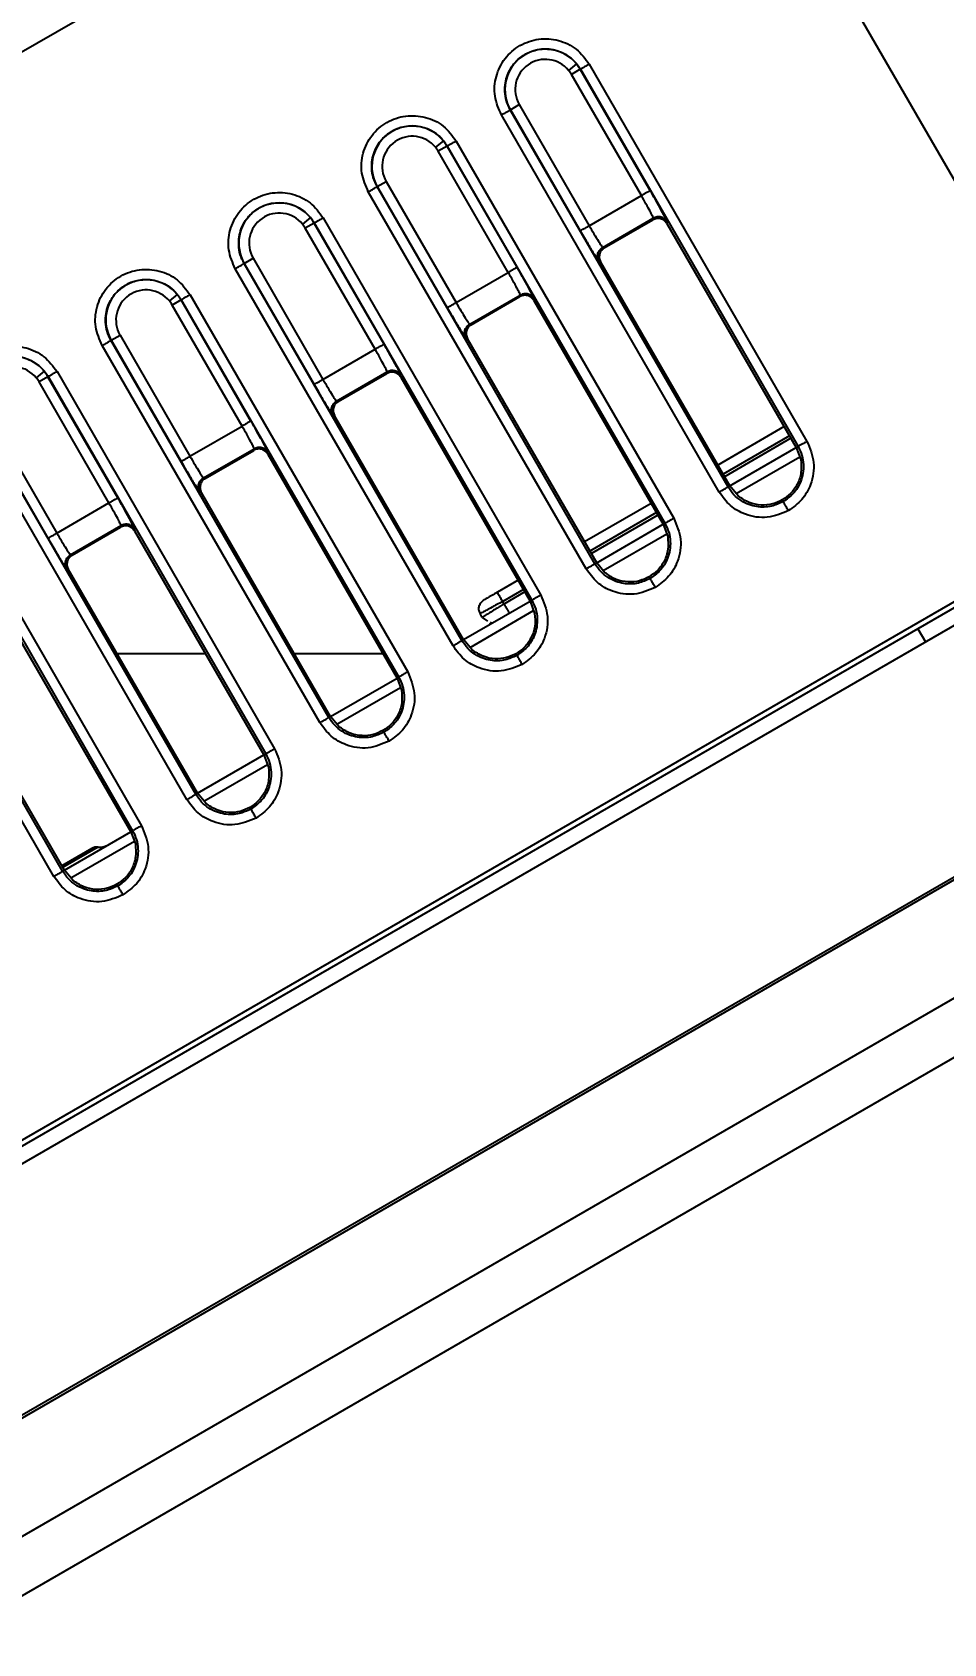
# Model space of a CAD drawing. Header units: millimetres. Extents: x 3916 to 10869, y 6515 to 11511.
# Drawn here: x 6998.34 to 7016.14, y 10226.47 to 10257.92 of the extents above; entities that cross this region are included whole.
import ezdxf

# ---------------------------------------------------------------- set-up
doc = ezdxf.new("R2010")
doc.units = ezdxf.units.MM
doc.header["$LTSCALE"] = 50
doc.header["$PDSIZE"] = -1
doc.linetypes.add('CENTERX2', pattern=[20.32, 12.7, -2.54, 2.54, -2.54])
doc.layers.add('CENTER_LINE', color=1, linetype='CENTERX2')
doc.layers.add('dim', color=4, linetype='Continuous', lineweight=18)
doc.styles.add('SLDTEXTSTYLE0', font='GULIM.TTC')
doc.dimstyles.new('ISO-25', dxfattribs={"dimtxt": 2.5, "dimasz": 2.5, "dimexe": 1.25, "dimexo": 0.625, "dimtad": 1, "dimtxsty": 'SLDTEXTSTYLE0', "dimcen": 2.5, "dimadec": 0, "dimazin": 0, "dimtfac": 1, "dimtmove": 0, "dimatfit": 3, "dimfxl": 0, "dimarcsym": 0})

# ---------------------------------------------------------------- blocks, each defined once
blk = doc.blocks.new('*D25')
at = {"layer": 'Defpoints', "color": 0}
for p in [(7076.309, 10374.327), (7037.279, 8872.803), (6982.133, 8777.288), (6894.787, 8441.677), (7076.309, 7240.741)]:
    blk.add_point(p, dxfattribs=at)
at = {"layer": 'dim', "color": 0, "lineweight": -2, "ltscale": 2}
blk.add_line((6975.883, 8766.463), (6798.441, 8459.124), dxfattribs=at)
blk.add_arc((7076.309, 8940.406), 530.736, 245.39976, 264.60024, dxfattribs=at)
at = {"layer": 'dim', "color": 0}
for points in [[(6859.194, 8465.247), (6851.55, 8450.437), (6810.941, 8480.775)], [(7025.972, 8403.701), (7026.757, 8420.349), (7076.309, 8409.669)]]:
    blk.add_solid(points, dxfattribs=at)
at = {"layer": 'dim', "color": 0, "insert": (6949.006, 8465.304), "char_height": 50, "attachment_point": 5, "rotation": 345, "style": 'SLDTEXTSTYLE0'}
blk.add_mtext('30%%d', dxfattribs=at)
blk = doc.blocks.new('*D36')
at = {"layer": 'Defpoints', "color": 0}
for p in [(6767.678, 10266.529), (7009.706, 10266.529), (7076.309, 9545.787)]:
    blk.add_point(p, dxfattribs=at)
at = {"layer": 'dim', "color": 0, "lineweight": -2, "ltscale": 2}
for p, q in [((6997.206, 10266.529), (6742.678, 10266.529)), ((6767.678, 9595.787), (6767.678, 10216.529)), ((7063.809, 9545.787), (6742.678, 9545.787))]:
    blk.add_line(p, q, dxfattribs=at)
at = {"layer": 'dim', "color": 0}
for points in [[(6776.012, 10216.529), (6759.345, 10216.529), (6767.678, 10266.529)], [(6759.345, 9595.787), (6776.012, 9595.787), (6767.678, 9545.787)]]:
    blk.add_solid(points, dxfattribs=at)
at = {"layer": 'dim', "color": 0, "insert": (6725.428, 9906.158), "char_height": 50, "attachment_point": 5, "rotation": 90, "style": 'SLDTEXTSTYLE0'}
blk.add_mtext('720,74', dxfattribs=at)
blk = doc.blocks.new('*D38')
at = {"layer": 'Defpoints', "color": 0}
for p in [(6978.468, 10706.054), (7076.309, 10374.327), (6982.133, 10314.286), (7037.279, 10218.771), (7076.309, 7240.741)]:
    blk.add_point(p, dxfattribs=at)
at = {"layer": 'dim', "color": 0, "lineweight": -2, "ltscale": 2}
for p, q in [((7076.309, 10386.827), (7076.309, 10739.614)), ((6975.883, 10325.111), (6782.087, 10660.777))]:
    blk.add_line(p, q, dxfattribs=at)
blk.add_arc((7076.309, 10151.168), 563.445, 95.08608, 114.91392, dxfattribs=at)
at = {"layer": 'dim', "color": 0}
for points in [[(7026.728, 10704.07), (7025.989, 10720.72), (7076.309, 10714.614)], [(6835.112, 10669.575), (6842.797, 10654.786), (6794.587, 10639.126)]]:
    blk.add_solid(points, dxfattribs=at)
at = {"layer": 'dim', "color": 0, "insert": (6920.417, 10732.965), "char_height": 50, "attachment_point": 5, "rotation": 15, "style": 'SLDTEXTSTYLE0'}
blk.add_mtext('30%%d', dxfattribs=at)
blk = doc.blocks.new('*D39')
at = {"layer": 'Defpoints', "color": 0}
for p in [(7142.913, 10504.327), (7142.913, 10266.529), (7076.309, 9817.851)]:
    blk.add_point(p, dxfattribs=at)
at = {"layer": 'dim', "color": 0, "lineweight": -2, "ltscale": 2}
for p, q in [((7076.309, 9830.351), (7076.309, 10529.327)), ((7142.913, 10279.029), (7142.913, 10529.327)), ((7026.309, 10504.327), (6976.309, 10504.327)), ((7076.309, 10504.327), (7142.913, 10504.327)), ((7192.913, 10504.327), (7399.013, 10504.327))]:
    blk.add_line(p, q, dxfattribs=at)
at = {"layer": 'dim', "color": 0}
for points in [[(7026.309, 10495.994), (7026.309, 10512.66), (7076.309, 10504.327)], [(7192.913, 10512.66), (7192.913, 10495.994), (7142.913, 10504.327)]]:
    blk.add_solid(points, dxfattribs=at)
at = {"layer": 'dim', "color": 0, "insert": (7320.963, 10546.577), "char_height": 50, "attachment_point": 5, "style": 'SLDTEXTSTYLE0'}
blk.add_mtext('66,6', dxfattribs=at)
blk = doc.blocks.new('*D40')
at = {"layer": 'Defpoints', "color": 0}
for p in [(7076.309, 10504.327), (7009.706, 10266.529), (7076.309, 9776.781)]:
    blk.add_point(p, dxfattribs=at)
at = {"layer": 'dim', "color": 0, "lineweight": -2, "ltscale": 2}
for p, q in [((7009.706, 10279.029), (7009.706, 10529.327)), ((7076.309, 9789.281), (7076.309, 10529.327)), ((7009.706, 10504.327), (6728.333, 10504.327)), ((6959.706, 10504.327), (6909.706, 10504.327)), ((7009.706, 10504.327), (7076.309, 10504.327)), ((7126.309, 10504.327), (7176.309, 10504.327))]:
    blk.add_line(p, q, dxfattribs=at)
at = {"layer": 'dim', "color": 0}
for points in [[(6959.706, 10495.994), (6959.706, 10512.66), (7009.706, 10504.327)], [(7126.309, 10512.66), (7126.309, 10495.994), (7076.309, 10504.327)]]:
    blk.add_solid(points, dxfattribs=at)
at = {"layer": 'dim', "color": 0, "insert": (6806.383, 10546.577), "char_height": 50, "attachment_point": 5, "style": 'SLDTEXTSTYLE0'}
blk.add_mtext('66,6', dxfattribs=at)

msp = doc.modelspace()

# ---------------------------------------------------------------- linework, layer by layer
at = {"color": 7, "linetype": 'Continuous', "lineweight": 25}
for p, q in [((6982.732, 10248.645), (7038.785, 10281.008)), ((7048.185, 10264.727), (6992.132, 10232.364)), ((7054.461, 10263.385), (6989.657, 10225.97)), ((7058.559, 10262.287), (6988.559, 10221.872)), ((7055.461, 10261.653), (6990.657, 10224.238)), ((7050.31, 10261.046), (6994.257, 10228.683)), ((7008.97, 10257.304), (7008.816, 10257.177)), ((7009.044, 10257.197), (7008.871, 10257.097)), ((7010.236, 10254.733), (7008.871, 10257.097)), ((7009.044, 10257.197), (7009.046, 10257.199)), ((7010.409, 10254.833), (7009.044, 10257.197)), ((7009.046, 10257.199), (7013.295, 10249.836)), ((7009.22, 10257.297), (7013.469, 10249.935)), ((7007.679, 10256.409), (7007.677, 10256.408)), ((7011.928, 10249.048), (7007.677, 10256.408)), ((7007.679, 10256.409), (7007.852, 10256.509)), ((7007.679, 10256.409), (7009.044, 10254.045)), ((7007.852, 10256.509), (7009.217, 10254.145)), ((7011.756, 10248.946), (7007.504, 10256.306)), ((7006.372, 10255.804), (7006.217, 10255.677)), ((7006.622, 10255.797), (7010.87, 10248.435)), ((7006.446, 10255.697), (7006.272, 10255.597)), ((7007.638, 10253.233), (7006.272, 10255.597)), ((7006.446, 10255.697), (7006.448, 10255.699)), ((7007.811, 10253.333), (7006.446, 10255.697)), ((7006.448, 10255.699), (7010.696, 10248.336)), ((7009.158, 10247.446), (7004.906, 10254.806)), ((7005.081, 10254.909), (7005.079, 10254.908)), ((7009.33, 10247.548), (7005.079, 10254.908)), ((7005.081, 10254.909), (7005.254, 10255.009)), ((7005.081, 10254.909), (7006.446, 10252.545)), ((7005.254, 10255.009), (7006.619, 10252.645)), ((7009.217, 10254.145), (7010.236, 10254.733)), ((7003.774, 10254.304), (7003.619, 10254.177)), ((7003.848, 10254.197), (7003.674, 10254.097)), ((7003.848, 10254.197), (7003.85, 10254.199)), ((7005.213, 10251.833), (7003.848, 10254.197)), ((7003.85, 10254.199), (7008.098, 10246.836)), ((7004.024, 10254.297), (7008.272, 10246.935)), ((7009.483, 10253.721), (7010.47, 10254.291)), ((7009.513, 10253.713), (7010.462, 10254.26)), ((7010.462, 10254.26), (7010.47, 10254.291)), ((7010.735, 10254.187), (7010.743, 10254.218)), ((7010.735, 10254.187), (7013.261, 10249.817)), ((7005.039, 10251.733), (7003.674, 10254.097)), ((7009.483, 10253.721), (7009.513, 10253.713)), ((7006.56, 10245.946), (7002.308, 10253.306)), ((7002.483, 10253.409), (7002.48, 10253.408)), ((7006.732, 10246.048), (7002.48, 10253.408)), ((7002.483, 10253.409), (7002.656, 10253.509)), ((7002.483, 10253.409), (7003.848, 10251.045)), ((7002.656, 10253.509), (7004.021, 10251.145)), ((7006.619, 10252.645), (7007.638, 10253.233)), ((7009.41, 10253.448), (7009.44, 10253.44)), ((7011.962, 10249.067), (7009.44, 10253.44)), ((7001.176, 10252.804), (7001.021, 10252.677)), ((7001.249, 10252.697), (7001.076, 10252.597)), ((7002.441, 10250.233), (7001.076, 10252.597)), ((7001.249, 10252.697), (7001.252, 10252.699)), ((7002.615, 10250.333), (7001.249, 10252.697)), ((7001.252, 10252.699), (7005.5, 10245.336)), ((7001.426, 10252.797), (7005.674, 10245.435)), ((7006.885, 10252.221), (7007.872, 10252.791)), ((7006.915, 10252.213), (7007.864, 10252.76)), ((7007.864, 10252.76), (7007.872, 10252.791)), ((7008.137, 10252.687), (7008.145, 10252.718)), ((7008.137, 10252.687), (7010.663, 10248.317)), ((6999.885, 10251.909), (7000.058, 10252.009)), ((7000.058, 10252.009), (7001.423, 10249.645)), ((7006.885, 10252.221), (7006.915, 10252.213)), ((7003.962, 10244.446), (6999.71, 10251.806)), ((6999.885, 10251.909), (6999.882, 10251.908)), ((7004.134, 10244.548), (6999.882, 10251.908)), ((6999.885, 10251.909), (7001.25, 10249.545)), ((7004.021, 10251.145), (7005.039, 10251.733)), ((7006.811, 10251.948), (7006.842, 10251.94)), ((7009.364, 10247.567), (7006.842, 10251.94)), ((6998.578, 10251.304), (6998.423, 10251.177)), ((6998.651, 10251.197), (6998.478, 10251.097)), ((6999.843, 10248.733), (6998.478, 10251.097)), ((6998.651, 10251.197), (6998.654, 10251.199)), ((7000.016, 10248.833), (6998.651, 10251.197)), ((6998.654, 10251.199), (7002.902, 10243.836)), ((6998.828, 10251.297), (7003.076, 10243.935)), ((7004.287, 10250.721), (7005.274, 10251.291)), ((7004.317, 10250.713), (7005.266, 10251.26)), ((7005.266, 10251.26), (7005.274, 10251.291)), ((7005.539, 10251.187), (7005.547, 10251.218)), ((7005.539, 10251.187), (7008.065, 10246.817)), ((7004.287, 10250.721), (7004.317, 10250.713)), ((7001.536, 10243.048), (6997.284, 10250.408)), ((6997.287, 10250.409), (6998.652, 10248.045)), ((6997.46, 10250.509), (6998.825, 10248.145)), ((7004.213, 10250.448), (7004.244, 10250.44)), ((7006.766, 10246.067), (7004.244, 10250.44)), ((7001.364, 10242.946), (6997.112, 10250.306)), ((7001.423, 10249.645), (7002.441, 10250.233)), ((7013.026, 10250.224), (7011.727, 10249.474)), ((6996.23, 10249.797), (7000.478, 10242.435)), ((7001.689, 10249.221), (7002.676, 10249.791)), ((7001.719, 10249.213), (7002.668, 10249.76)), ((7002.668, 10249.76), (7002.676, 10249.791)), ((7013.129, 10250.045), (7011.831, 10249.295)), ((7013.157, 10249.996), (7011.859, 10249.246)), ((7011.962, 10249.067), (7013.261, 10249.817)), ((7013.261, 10249.817), (7013.295, 10249.836)), ((7013.261, 10249.817), (7013.349, 10249.579)), ((6996.056, 10249.699), (7000.304, 10242.336)), ((7002.941, 10249.687), (7002.949, 10249.718)), ((7002.941, 10249.687), (7005.467, 10245.317)), ((7012.088, 10248.915), (7013.329, 10249.632)), ((7001.689, 10249.221), (7001.719, 10249.213)), ((6998.938, 10241.548), (6994.686, 10248.908)), ((7001.615, 10248.948), (7001.646, 10248.94)), ((7004.168, 10244.567), (7001.646, 10248.94)), ((7011.928, 10249.048), (7011.962, 10249.067)), ((7012.124, 10248.872), (7011.962, 10249.067)), ((6998.766, 10241.446), (6994.514, 10248.806)), ((6998.825, 10248.145), (6999.843, 10248.733)), ((7010.428, 10248.724), (7009.129, 10247.974)), ((7010.531, 10248.545), (7009.232, 10247.795)), ((7012.987, 10248.792), (7013.006, 10248.759)), ((6999.09, 10247.721), (7000.078, 10248.291)), ((6999.121, 10247.713), (7000.07, 10248.26)), ((7000.07, 10248.26), (7000.078, 10248.291)), ((7000.343, 10248.187), (7000.351, 10248.218)), ((7000.343, 10248.187), (7002.869, 10243.817)), ((7010.559, 10248.496), (7009.26, 10247.746)), ((7009.364, 10247.567), (7010.663, 10248.317)), ((7010.663, 10248.317), (7010.696, 10248.336)), ((7010.663, 10248.317), (7010.751, 10248.079)), ((7009.49, 10247.415), (7010.731, 10248.132)), ((7017.764, 10247.624), (6991.932, 10232.71)), ((6999.09, 10247.721), (6999.121, 10247.713)), ((7009.33, 10247.548), (7009.364, 10247.567)), ((7009.526, 10247.372), (7009.364, 10247.567)), ((7017.811, 10247.536), (6991.982, 10232.624)), ((6999.017, 10247.448), (6999.048, 10247.44)), ((7001.57, 10243.067), (6999.048, 10247.44)), ((7010.388, 10247.292), (7010.408, 10247.259)), ((7007.829, 10247.224), (7007.425, 10246.991)), ((7007.933, 10247.045), (7007.529, 10246.811)), ((7007.961, 10246.996), (7007.554, 10246.761)), ((6997.745, 10246.687), (7000.27, 10242.317)), ((7006.766, 10246.067), (7008.065, 10246.817)), ((7006.892, 10245.915), (7008.133, 10246.632)), ((7007.072, 10246.614), (7007.096, 10246.58)), ((7007.554, 10246.761), (7007.529, 10246.811)), ((7008.065, 10246.817), (7008.098, 10246.836)), ((7008.065, 10246.817), (7008.153, 10246.579)), ((7007.101, 10246.583), (7007.087, 10246.576)), ((7007.128, 10246.495), (7007.087, 10246.576)), ((7007.128, 10246.495), (7007.234, 10246.428)), ((7006.732, 10246.048), (7006.766, 10246.067)), ((7006.928, 10245.872), (7006.766, 10246.067)), ((7015.635, 10246.28), (7015.785, 10246.02)), ((6998.972, 10241.567), (6996.45, 10245.94)), ((7001.73, 10245.787), (7000.001, 10245.787)), ((7005.195, 10245.787), (7003.464, 10245.787)), ((7007.79, 10245.792), (7007.81, 10245.759)), ((7004.168, 10244.567), (7005.467, 10245.317)), ((7004.294, 10244.415), (7005.535, 10245.132)), ((7005.467, 10245.317), (7005.5, 10245.336)), ((7005.467, 10245.317), (7005.555, 10245.079)), ((7004.134, 10244.548), (7004.168, 10244.567)), ((7004.33, 10244.372), (7004.168, 10244.567)), ((7005.192, 10244.292), (7005.211, 10244.259)), ((7001.57, 10243.067), (7002.869, 10243.817)), ((7002.869, 10243.817), (7002.902, 10243.836)), ((7002.869, 10243.817), (7002.956, 10243.579)), ((7001.696, 10242.915), (7002.937, 10243.632)), ((7001.536, 10243.048), (7001.57, 10243.067)), ((7001.732, 10242.872), (7001.57, 10243.067)), ((7002.594, 10242.792), (7002.613, 10242.759)), ((6998.972, 10241.567), (7000.27, 10242.317)), ((7000.27, 10242.317), (7000.304, 10242.336)), ((7000.27, 10242.317), (7000.358, 10242.079)), ((6999.505, 10241.99), (6998.922, 10241.654)), ((6999.629, 10242.016), (6998.942, 10241.619)), ((6999.098, 10241.415), (7000.339, 10242.132)), ((6998.938, 10241.548), (6998.972, 10241.567)), ((6999.134, 10241.372), (6998.972, 10241.567)), ((6999.996, 10241.292), (7000.015, 10241.259))]:
    msp.add_line(p, q, dxfattribs=at)
for centre, radius, start, end in [((7008.361, 10256.803), 0.788, 129.3434, 210), ((7008.361, 10256.803), 0.588, 39.4177, 210), ((7008.361, 10256.803), 0.788, 39.4177, 129.3434), ((7008.361, 10256.803), 0.588, 30, 39.4177), ((7008.361, 10256.803), 0.788, 30, 39.4177), ((7005.763, 10255.303), 0.788, 39.4177, 129.3434), ((7005.763, 10255.303), 0.788, 129.3434, 210), ((7005.763, 10255.303), 0.588, 39.4177, 210), ((7005.763, 10255.303), 0.788, 30, 39.4177), ((7005.763, 10255.303), 0.588, 30, 39.4177), ((7003.165, 10253.803), 0.788, 39.4177, 129.3434), ((7003.165, 10253.803), 0.788, 129.3434, 210), ((7003.165, 10253.803), 0.588, 39.4177, 210), ((7003.165, 10253.803), 0.588, 30, 39.4177), ((7003.165, 10253.803), 0.788, 30, 39.4177), ((7000.567, 10252.303), 0.788, 129.3434, 210), ((7000.567, 10252.303), 0.788, 39.4177, 129.3434), ((7000.567, 10252.303), 0.588, 39.4177, 210), ((7000.567, 10252.303), 0.588, 30, 39.4177), ((7000.567, 10252.303), 0.788, 30, 39.4177), ((6997.969, 10250.803), 0.588, 39.4177, 210), ((6997.969, 10250.803), 0.788, 39.4177, 129.3434), ((6997.969, 10250.803), 0.588, 30, 39.4177), ((6997.969, 10250.803), 0.788, 30, 39.4177), ((6999.605, 10241.817), 0.2, 83.1301, 120), ((6999.665, 10242.314), 0.3, 263.1301, 300)]:
    msp.add_arc(centre, radius, start, end, dxfattribs=at)
for points, knots in [([(7007.504, 10256.306), (7007.452, 10256.426), (7007.348, 10256.666), (7007.382, 10257.066), (7007.555, 10257.421), (7007.854, 10257.682), (7008.23, 10257.81), (7008.624, 10257.783), (7008.987, 10257.612), (7009.142, 10257.402), (7009.22, 10257.297)], [0, 0, 0, 0, 0.125054, 0.250045, 0.375039, 0.500033, 0.625026, 0.750018, 0.875009, 1, 1, 1, 1]), ([(7007.677, 10256.408), (7007.649, 10256.465), (7007.594, 10256.577), (7007.566, 10256.758), (7007.575, 10256.928), (7007.628, 10257.127), (7007.749, 10257.328), (7007.952, 10257.495), (7008.198, 10257.593), (7008.438, 10257.602), (7008.641, 10257.55), (7008.795, 10257.472), (7008.94, 10257.356), (7009.01, 10257.252), (7009.046, 10257.199)], [0, 0, 0, 0, 0.077175, 0.150034, 0.218572, 0.282785, 0.397749, 0.495555, 0.596373, 0.71381, 0.779074, 0.84853, 0.922174, 1, 1, 1, 1]), ([(7004.906, 10254.806), (7004.854, 10254.926), (7004.75, 10255.166), (7004.784, 10255.566), (7004.957, 10255.921), (7005.256, 10256.182), (7005.632, 10256.31), (7006.026, 10256.283), (7006.389, 10256.112), (7006.544, 10255.902), (7006.622, 10255.797)], [0, 0, 0, 0, 0.125054, 0.250045, 0.375039, 0.500033, 0.625026, 0.750018, 0.875009, 1, 1, 1, 1]), ([(7005.079, 10254.908), (7005.05, 10254.965), (7004.996, 10255.077), (7004.968, 10255.258), (7004.977, 10255.428), (7005.03, 10255.627), (7005.151, 10255.828), (7005.354, 10255.995), (7005.6, 10256.093), (7005.84, 10256.102), (7006.043, 10256.05), (7006.197, 10255.972), (7006.342, 10255.856), (7006.412, 10255.752), (7006.448, 10255.699)], [0, 0, 0, 0, 0.077175, 0.150034, 0.218572, 0.282785, 0.397749, 0.495555, 0.596373, 0.71381, 0.779074, 0.84853, 0.922174, 1, 1, 1, 1]), ([(7002.308, 10253.306), (7002.256, 10253.426), (7002.152, 10253.666), (7002.186, 10254.066), (7002.359, 10254.421), (7002.658, 10254.682), (7003.034, 10254.81), (7003.428, 10254.783), (7003.791, 10254.612), (7003.946, 10254.402), (7004.024, 10254.297)], [0, 0, 0, 0, 0.125054, 0.250045, 0.375039, 0.500033, 0.625026, 0.750018, 0.875009, 1, 1, 1, 1]), ([(7010.743, 10254.218), (7010.738, 10254.233), (7010.727, 10254.262), (7010.638, 10254.427), (7010.527, 10254.626), (7010.448, 10254.764), (7010.409, 10254.833)], [0, 0, 0, 0, 0.280479, 0.559642, 0.779739, 1, 1, 1, 1]), ([(7002.48, 10253.408), (7002.452, 10253.465), (7002.398, 10253.577), (7002.37, 10253.758), (7002.378, 10253.928), (7002.432, 10254.127), (7002.553, 10254.328), (7002.756, 10254.495), (7003.002, 10254.593), (7003.242, 10254.602), (7003.445, 10254.55), (7003.599, 10254.472), (7003.744, 10254.356), (7003.814, 10254.252), (7003.85, 10254.199)], [0, 0, 0, 0, 0.077175, 0.150034, 0.218572, 0.282785, 0.397749, 0.495555, 0.596373, 0.71381, 0.779074, 0.84853, 0.922174, 1, 1, 1, 1]), ([(7010.47, 10254.291), (7010.469, 10254.295), (7010.468, 10254.302), (7010.448, 10254.346), (7010.406, 10254.428), (7010.331, 10254.567), (7010.267, 10254.679), (7010.236, 10254.733)], [0, 0, 0, 0, 0.152536, 0.286985, 0.500797, 0.757323, 1, 1, 1, 1]), ([(7010.735, 10254.187), (7010.719, 10254.208), (7010.688, 10254.251), (7010.614, 10254.285), (7010.534, 10254.292), (7010.486, 10254.271), (7010.462, 10254.26)], [0, 0, 0, 0, 0.2509953, 0.500158, 0.7517438, 1, 1, 1, 1]), ([(7009.044, 10254.045), (7009.095, 10253.957), (7009.197, 10253.783), (7009.315, 10253.588), (7009.389, 10253.471), (7009.403, 10253.455), (7009.41, 10253.448)], [0, 0, 0, 0, 0.280483, 0.559648, 0.779743, 1, 1, 1, 1]), ([(7009.217, 10254.145), (7009.249, 10254.091), (7009.314, 10253.98), (7009.396, 10253.845), (7009.446, 10253.767), (7009.474, 10253.728), (7009.48, 10253.723), (7009.483, 10253.721)], [0, 0, 0, 0, 0.242656, 0.499203, 0.712981, 0.847438, 1, 1, 1, 1]), ([(7009.513, 10253.713), (7009.492, 10253.697), (7009.45, 10253.666), (7009.416, 10253.593), (7009.409, 10253.512), (7009.43, 10253.464), (7009.44, 10253.44)], [0, 0, 0, 0, 0.248257, 0.499844, 0.749006, 1, 1, 1, 1]), ([(6999.71, 10251.806), (6999.658, 10251.926), (6999.554, 10252.166), (6999.588, 10252.566), (6999.761, 10252.921), (7000.06, 10253.182), (7000.436, 10253.31), (7000.83, 10253.283), (7001.193, 10253.112), (7001.348, 10252.902), (7001.426, 10252.797)], [0, 0, 0, 0, 0.125054, 0.250045, 0.375039, 0.500033, 0.625026, 0.750018, 0.875009, 1, 1, 1, 1]), ([(7007.872, 10252.791), (7007.871, 10252.795), (7007.87, 10252.802), (7007.85, 10252.846), (7007.808, 10252.928), (7007.732, 10253.067), (7007.669, 10253.179), (7007.638, 10253.233)], [0, 0, 0, 0, 0.152536, 0.286985, 0.500797, 0.757323, 1, 1, 1, 1]), ([(7008.145, 10252.718), (7008.14, 10252.733), (7008.129, 10252.762), (7008.04, 10252.927), (7007.929, 10253.126), (7007.85, 10253.264), (7007.811, 10253.333)], [0, 0, 0, 0, 0.280479, 0.559642, 0.779739, 1, 1, 1, 1]), ([(6999.882, 10251.908), (6999.854, 10251.965), (6999.8, 10252.077), (6999.772, 10252.258), (6999.78, 10252.428), (6999.834, 10252.627), (6999.955, 10252.828), (7000.158, 10252.995), (7000.404, 10253.093), (7000.644, 10253.102), (7000.847, 10253.05), (7001.001, 10252.972), (7001.146, 10252.856), (7001.216, 10252.752), (7001.252, 10252.699)], [0, 0, 0, 0, 0.077175, 0.150034, 0.218572, 0.282785, 0.397749, 0.495555, 0.596373, 0.71381, 0.779074, 0.84853, 0.922174, 1, 1, 1, 1]), ([(7006.619, 10252.645), (7006.651, 10252.591), (7006.716, 10252.48), (7006.798, 10252.345), (7006.848, 10252.267), (7006.876, 10252.228), (7006.882, 10252.223), (7006.885, 10252.221)], [0, 0, 0, 0, 0.242656, 0.499203, 0.712981, 0.847438, 1, 1, 1, 1]), ([(7008.137, 10252.687), (7008.121, 10252.708), (7008.09, 10252.751), (7008.016, 10252.785), (7007.936, 10252.792), (7007.888, 10252.771), (7007.864, 10252.76)], [0, 0, 0, 0, 0.250995, 0.500158, 0.751744, 1, 1, 1, 1]), ([(7006.446, 10252.545), (7006.497, 10252.457), (7006.599, 10252.283), (7006.717, 10252.088), (7006.791, 10251.971), (7006.805, 10251.955), (7006.811, 10251.948)], [0, 0, 0, 0, 0.280483, 0.559648, 0.779743, 1, 1, 1, 1]), ([(7006.915, 10252.213), (7006.894, 10252.197), (7006.852, 10252.166), (7006.818, 10252.093), (7006.811, 10252.012), (7006.832, 10251.964), (7006.842, 10251.94)], [0, 0, 0, 0, 0.2482573, 0.4998444, 0.749006, 1, 1, 1, 1]), ([(6997.112, 10250.306), (6997.06, 10250.426), (6996.956, 10250.666), (6996.99, 10251.066), (6997.163, 10251.421), (6997.462, 10251.682), (6997.838, 10251.81), (6998.232, 10251.783), (6998.595, 10251.612), (6998.75, 10251.402), (6998.828, 10251.297)], [0, 0, 0, 0, 0.125054, 0.250045, 0.375039, 0.500033, 0.625026, 0.750018, 0.875009, 1, 1, 1, 1]), ([(7005.274, 10251.291), (7005.273, 10251.295), (7005.272, 10251.302), (7005.252, 10251.346), (7005.21, 10251.428), (7005.134, 10251.567), (7005.071, 10251.678), (7005.039, 10251.733)], [0, 0, 0, 0, 0.153117, 0.287763, 0.500818, 0.757068, 1, 1, 1, 1]), ([(7005.547, 10251.218), (7005.542, 10251.233), (7005.531, 10251.262), (7005.442, 10251.427), (7005.331, 10251.626), (7005.252, 10251.764), (7005.213, 10251.833)], [0, 0, 0, 0, 0.280479, 0.559642, 0.779739, 1, 1, 1, 1]), ([(6997.284, 10250.408), (6997.256, 10250.465), (6997.202, 10250.577), (6997.173, 10250.758), (6997.182, 10250.928), (6997.236, 10251.127), (6997.357, 10251.328), (6997.56, 10251.495), (6997.806, 10251.593), (6998.046, 10251.602), (6998.248, 10251.55), (6998.403, 10251.472), (6998.547, 10251.356), (6998.618, 10251.252), (6998.654, 10251.199)], [0, 0, 0, 0, 0.0771751, 0.1500339, 0.2185718, 0.2827847, 0.397749, 0.4955545, 0.5963726, 0.7138099, 0.7790744, 0.8485303, 0.9221736, 1, 1, 1, 1]), ([(7003.848, 10251.045), (7003.899, 10250.957), (7004.001, 10250.783), (7004.119, 10250.588), (7004.193, 10250.471), (7004.207, 10250.455), (7004.213, 10250.448)], [0, 0, 0, 0, 0.280483, 0.559648, 0.779743, 1, 1, 1, 1]), ([(7004.021, 10251.145), (7004.053, 10251.091), (7004.118, 10250.98), (7004.2, 10250.845), (7004.25, 10250.767), (7004.278, 10250.728), (7004.283, 10250.723), (7004.287, 10250.721)], [0, 0, 0, 0, 0.242913, 0.499187, 0.712206, 0.846859, 1, 1, 1, 1]), ([(7005.539, 10251.187), (7005.523, 10251.208), (7005.491, 10251.251), (7005.418, 10251.285), (7005.338, 10251.292), (7005.29, 10251.271), (7005.266, 10251.26)], [0, 0, 0, 0, 0.250995, 0.500158, 0.751744, 1, 1, 1, 1]), ([(7004.317, 10250.713), (7004.296, 10250.697), (7004.254, 10250.666), (7004.22, 10250.593), (7004.213, 10250.512), (7004.234, 10250.464), (7004.244, 10250.44)], [0, 0, 0, 0, 0.248257, 0.499844, 0.749006, 1, 1, 1, 1]), ([(7002.676, 10249.791), (7002.675, 10249.795), (7002.674, 10249.802), (7002.654, 10249.846), (7002.612, 10249.928), (7002.536, 10250.067), (7002.472, 10250.179), (7002.441, 10250.233)], [0, 0, 0, 0, 0.152536, 0.286985, 0.500797, 0.757323, 1, 1, 1, 1]), ([(7002.949, 10249.718), (7002.943, 10249.733), (7002.933, 10249.762), (7002.844, 10249.927), (7002.733, 10250.126), (7002.654, 10250.264), (7002.615, 10250.333)], [0, 0, 0, 0, 0.280479, 0.559642, 0.779739, 1, 1, 1, 1]), ([(7002.941, 10249.687), (7002.925, 10249.708), (7002.893, 10249.751), (7002.82, 10249.785), (7002.74, 10249.792), (7002.692, 10249.771), (7002.668, 10249.76)], [0, 0, 0, 0, 0.250995, 0.500158, 0.751744, 1, 1, 1, 1]), ([(7013.295, 10249.836), (7013.323, 10249.779), (7013.377, 10249.667), (7013.405, 10249.486), (7013.396, 10249.314), (7013.341, 10249.115), (7013.219, 10248.91), (7013.073, 10248.807), (7013.006, 10248.759)], [0, 0, 0, 0, 0.15501, 0.30151, 0.439495, 0.568963, 0.801355, 1, 1, 1, 1]), ([(7013.469, 10249.935), (7013.525, 10249.8), (7013.638, 10249.53), (7013.571, 10249.116), (7013.385, 10248.785), (7013.199, 10248.651), (7013.107, 10248.584)], [0, 0, 0, 0, 0.279632, 0.559248, 0.779623, 1, 1, 1, 1]), ([(7001.25, 10249.545), (7001.301, 10249.457), (7001.403, 10249.283), (7001.521, 10249.088), (7001.595, 10248.971), (7001.609, 10248.955), (7001.615, 10248.948)], [0, 0, 0, 0, 0.280483, 0.559648, 0.779743, 1, 1, 1, 1]), ([(7001.423, 10249.645), (7001.455, 10249.591), (7001.519, 10249.48), (7001.602, 10249.345), (7001.652, 10249.267), (7001.68, 10249.228), (7001.685, 10249.223), (7001.689, 10249.221)], [0, 0, 0, 0, 0.242656, 0.499203, 0.712981, 0.847438, 1, 1, 1, 1]), ([(7013.349, 10249.579), (7013.356, 10249.493), (7013.37, 10249.328), (7013.29, 10249.097), (7013.161, 10248.912), (7013.043, 10248.831), (7012.987, 10248.792)], [0, 0, 0, 0, 0.277723, 0.536992, 0.777764, 1, 1, 1, 1]), ([(7001.719, 10249.213), (7001.698, 10249.197), (7001.656, 10249.166), (7001.622, 10249.093), (7001.615, 10249.012), (7001.635, 10248.964), (7001.646, 10248.94)], [0, 0, 0, 0, 0.248257, 0.499844, 0.749006, 1, 1, 1, 1]), ([(7000.351, 10248.218), (7000.345, 10248.233), (7000.334, 10248.262), (7000.246, 10248.427), (7000.135, 10248.626), (7000.056, 10248.764), (7000.016, 10248.833)], [0, 0, 0, 0, 0.280479, 0.559642, 0.779739, 1, 1, 1, 1]), ([(7013.107, 10248.584), (7012.972, 10248.528), (7012.702, 10248.415), (7012.288, 10248.482), (7011.957, 10248.667), (7011.823, 10248.853), (7011.756, 10248.946)], [0, 0, 0, 0, 0.279628, 0.559243, 0.779619, 1, 1, 1, 1]), ([(7013.006, 10248.759), (7012.931, 10248.725), (7012.769, 10248.65), (7012.53, 10248.647), (7012.33, 10248.699), (7012.177, 10248.776), (7012.034, 10248.891), (7011.964, 10248.995), (7011.928, 10249.048)], [0, 0, 0, 0, 0.198645, 0.431036, 0.560504, 0.69849, 0.84499, 1, 1, 1, 1]), ([(7012.987, 10248.792), (7012.925, 10248.763), (7012.795, 10248.701), (7012.571, 10248.682), (7012.331, 10248.728), (7012.195, 10248.823), (7012.124, 10248.872)], [0, 0, 0, 0, 0.222236, 0.463008, 0.722277, 1, 1, 1, 1]), ([(7000.078, 10248.291), (7000.077, 10248.295), (7000.076, 10248.302), (7000.056, 10248.346), (7000.014, 10248.428), (6999.938, 10248.567), (6999.874, 10248.679), (6999.843, 10248.733)], [0, 0, 0, 0, 0.152536, 0.286985, 0.500797, 0.757323, 1, 1, 1, 1]), ([(7013.107, 10248.584), (7013.092, 10248.61), (7013.063, 10248.66), (7013.03, 10248.717), (7013.01, 10248.752), (7013.007, 10248.757), (7013.006, 10248.759)], [0, 0, 0, 0, 0.279615, 0.559262, 0.77963, 1, 1, 1, 1]), ([(7000.343, 10248.187), (7000.327, 10248.208), (7000.295, 10248.251), (7000.222, 10248.285), (7000.142, 10248.292), (7000.094, 10248.271), (7000.07, 10248.26)], [0, 0, 0, 0, 0.250995, 0.500158, 0.751744, 1, 1, 1, 1]), ([(7010.696, 10248.336), (7010.724, 10248.279), (7010.779, 10248.167), (7010.807, 10247.986), (7010.798, 10247.814), (7010.742, 10247.615), (7010.621, 10247.41), (7010.475, 10247.307), (7010.408, 10247.259)], [0, 0, 0, 0, 0.15501, 0.30151, 0.439495, 0.568963, 0.801355, 1, 1, 1, 1]), ([(7010.87, 10248.435), (7010.927, 10248.3), (7011.04, 10248.03), (7010.973, 10247.616), (7010.787, 10247.285), (7010.601, 10247.151), (7010.508, 10247.084)], [0, 0, 0, 0, 0.279632, 0.559248, 0.779623, 1, 1, 1, 1]), ([(6998.652, 10248.045), (6998.703, 10247.957), (6998.804, 10247.783), (6998.923, 10247.588), (6998.997, 10247.471), (6999.01, 10247.455), (6999.017, 10247.448)], [0, 0, 0, 0, 0.280483, 0.559648, 0.779743, 1, 1, 1, 1]), ([(6998.825, 10248.145), (6998.857, 10248.091), (6998.921, 10247.98), (6999.004, 10247.845), (6999.054, 10247.767), (6999.082, 10247.728), (6999.087, 10247.723), (6999.09, 10247.721)], [0, 0, 0, 0, 0.242656, 0.499203, 0.712981, 0.847438, 1, 1, 1, 1]), ([(7010.751, 10248.079), (7010.758, 10247.993), (7010.772, 10247.828), (7010.691, 10247.597), (7010.563, 10247.412), (7010.445, 10247.331), (7010.388, 10247.292)], [0, 0, 0, 0, 0.2777229, 0.5369922, 0.777764, 1, 1, 1, 1]), ([(6999.121, 10247.713), (6999.1, 10247.697), (6999.058, 10247.666), (6999.023, 10247.593), (6999.017, 10247.512), (6999.037, 10247.464), (6999.048, 10247.44)], [0, 0, 0, 0, 0.248257, 0.499844, 0.749006, 1, 1, 1, 1]), ([(7010.508, 10247.084), (7010.373, 10247.028), (7010.104, 10246.915), (7009.69, 10246.982), (7009.359, 10247.167), (7009.225, 10247.353), (7009.158, 10247.446)], [0, 0, 0, 0, 0.279628, 0.559243, 0.779619, 1, 1, 1, 1]), ([(7010.408, 10247.259), (7010.333, 10247.225), (7010.171, 10247.15), (7009.932, 10247.147), (7009.732, 10247.199), (7009.579, 10247.276), (7009.436, 10247.391), (7009.366, 10247.495), (7009.33, 10247.548)], [0, 0, 0, 0, 0.198645, 0.431036, 0.560504, 0.69849, 0.84499, 1, 1, 1, 1]), ([(7010.388, 10247.292), (7010.326, 10247.263), (7010.197, 10247.201), (7009.973, 10247.182), (7009.733, 10247.228), (7009.597, 10247.323), (7009.526, 10247.372)], [0, 0, 0, 0, 0.222236, 0.463008, 0.722277, 1, 1, 1, 1]), ([(7010.508, 10247.084), (7010.494, 10247.11), (7010.465, 10247.16), (7010.432, 10247.217), (7010.412, 10247.252), (7010.409, 10247.257), (7010.408, 10247.259)], [0, 0, 0, 0, 0.279615, 0.559262, 0.77963, 1, 1, 1, 1]), ([(7007.425, 10246.991), (7007.387, 10246.969), (7007.311, 10246.924), (7007.225, 10246.875), (7007.174, 10246.845), (7007.168, 10246.842), (7007.165, 10246.84)], [0, 0, 0, 0, 0.279647, 0.559346, 0.779711, 1, 1, 1, 1]), ([(7008.272, 10246.935), (7008.329, 10246.8), (7008.441, 10246.53), (7008.375, 10246.116), (7008.189, 10245.785), (7008.003, 10245.651), (7007.91, 10245.584)], [0, 0, 0, 0, 0.279633, 0.559248, 0.779623, 1, 1, 1, 1]), ([(7007.075, 10246.615), (7007.071, 10246.626), (7007.059, 10246.661), (7007.069, 10246.725), (7007.103, 10246.795), (7007.144, 10246.825), (7007.165, 10246.84)], [0, 0, 0, 0, 0.1334547, 0.4223031, 0.7111516, 1, 1, 1, 1]), ([(7007.529, 10246.811), (7007.49, 10246.79), (7007.419, 10246.751), (7007.311, 10246.692), (7007.221, 10246.644), (7007.155, 10246.609), (7007.112, 10246.587), (7007.105, 10246.584), (7007.101, 10246.583)], [0, 0, 0, 0, 0.18947, 0.354818, 0.566897, 0.729926, 0.87888, 1, 1, 1, 1]), ([(7007.554, 10246.761), (7007.54, 10246.753), (7007.503, 10246.73), (7007.434, 10246.688), (7007.342, 10246.632), (7007.255, 10246.578), (7007.191, 10246.538), (7007.14, 10246.505), (7007.133, 10246.499), (7007.128, 10246.495)], [0, 0, 0, 0, 0.0623004, 0.1665437, 0.3126186, 0.5003681, 0.6441994, 0.7755636, 1, 1, 1, 1]), ([(7008.098, 10246.836), (7008.126, 10246.779), (7008.181, 10246.667), (7008.209, 10246.486), (7008.199, 10246.314), (7008.144, 10246.115), (7008.023, 10245.91), (7007.877, 10245.807), (7007.81, 10245.759)], [0, 0, 0, 0, 0.15501, 0.30151, 0.439496, 0.568963, 0.801355, 1, 1, 1, 1]), ([(7007.278, 10246.363), (7007.28, 10246.368), (7007.289, 10246.387), (7007.303, 10246.402), (7007.313, 10246.414)], [0, 0, 0, 0, 0.286964, 1, 1, 1, 1]), ([(7008.153, 10246.579), (7008.16, 10246.493), (7008.174, 10246.328), (7008.093, 10246.097), (7007.965, 10245.912), (7007.847, 10245.831), (7007.79, 10245.792)], [0, 0, 0, 0, 0.277723, 0.536992, 0.777764, 1, 1, 1, 1]), ([(7007.81, 10245.759), (7007.735, 10245.725), (7007.572, 10245.65), (7007.334, 10245.647), (7007.134, 10245.699), (7006.981, 10245.776), (7006.838, 10245.891), (7006.768, 10245.995), (7006.732, 10246.048)], [0, 0, 0, 0, 0.198645, 0.431036, 0.560504, 0.69849, 0.84499, 1, 1, 1, 1]), ([(7007.91, 10245.584), (7007.775, 10245.528), (7007.506, 10245.415), (7007.092, 10245.482), (7006.761, 10245.667), (7006.627, 10245.853), (7006.56, 10245.946)], [0, 0, 0, 0, 0.279628, 0.559243, 0.779619, 1, 1, 1, 1]), ([(7007.79, 10245.792), (7007.728, 10245.763), (7007.599, 10245.701), (7007.375, 10245.682), (7007.135, 10245.728), (7006.998, 10245.823), (7006.928, 10245.872)], [0, 0, 0, 0, 0.222236, 0.463008, 0.722277, 1, 1, 1, 1]), ([(7007.91, 10245.584), (7007.896, 10245.61), (7007.867, 10245.66), (7007.834, 10245.717), (7007.814, 10245.752), (7007.811, 10245.757), (7007.81, 10245.759)], [0, 0, 0, 0, 0.279615, 0.559262, 0.77963, 1, 1, 1, 1]), ([(7005.674, 10245.435), (7005.731, 10245.3), (7005.843, 10245.03), (7005.776, 10244.616), (7005.591, 10244.285), (7005.405, 10244.151), (7005.312, 10244.084)], [0, 0, 0, 0, 0.279633, 0.559248, 0.779623, 1, 1, 1, 1]), ([(7005.555, 10245.079), (7005.562, 10244.993), (7005.576, 10244.828), (7005.495, 10244.597), (7005.367, 10244.412), (7005.249, 10244.331), (7005.192, 10244.292)], [0, 0, 0, 0, 0.277723, 0.536992, 0.777764, 1, 1, 1, 1]), ([(7005.5, 10245.336), (7005.528, 10245.279), (7005.583, 10245.167), (7005.611, 10244.986), (7005.601, 10244.814), (7005.546, 10244.615), (7005.425, 10244.41), (7005.279, 10244.307), (7005.211, 10244.259)], [0, 0, 0, 0, 0.15501, 0.30151, 0.439496, 0.568963, 0.801355, 1, 1, 1, 1]), ([(7005.312, 10244.084), (7005.177, 10244.028), (7004.907, 10243.915), (7004.494, 10243.982), (7004.163, 10244.167), (7004.029, 10244.353), (7003.962, 10244.446)], [0, 0, 0, 0, 0.279628, 0.559243, 0.779619, 1, 1, 1, 1]), ([(7005.211, 10244.259), (7005.137, 10244.225), (7004.974, 10244.15), (7004.736, 10244.147), (7004.536, 10244.199), (7004.383, 10244.276), (7004.24, 10244.391), (7004.17, 10244.495), (7004.134, 10244.548)], [0, 0, 0, 0, 0.198645, 0.431036, 0.560504, 0.69849, 0.84499, 1, 1, 1, 1]), ([(7005.192, 10244.292), (7005.13, 10244.263), (7005.001, 10244.201), (7004.777, 10244.182), (7004.537, 10244.228), (7004.4, 10244.323), (7004.33, 10244.372)], [0, 0, 0, 0, 0.222236, 0.463008, 0.722277, 1, 1, 1, 1]), ([(7005.312, 10244.084), (7005.298, 10244.11), (7005.269, 10244.16), (7005.236, 10244.217), (7005.216, 10244.252), (7005.213, 10244.257), (7005.211, 10244.259)], [0, 0, 0, 0, 0.279615, 0.559262, 0.77963, 1, 1, 1, 1]), ([(7002.902, 10243.836), (7002.93, 10243.779), (7002.985, 10243.667), (7003.013, 10243.486), (7003.003, 10243.314), (7002.948, 10243.115), (7002.827, 10242.91), (7002.681, 10242.807), (7002.613, 10242.759)], [0, 0, 0, 0, 0.15501, 0.30151, 0.439496, 0.568963, 0.801355, 1, 1, 1, 1]), ([(7003.076, 10243.935), (7003.133, 10243.8), (7003.245, 10243.53), (7003.178, 10243.116), (7002.993, 10242.785), (7002.807, 10242.651), (7002.714, 10242.584)], [0, 0, 0, 0, 0.279633, 0.559248, 0.779623, 1, 1, 1, 1]), ([(7002.956, 10243.579), (7002.964, 10243.493), (7002.978, 10243.328), (7002.897, 10243.097), (7002.768, 10242.912), (7002.651, 10242.831), (7002.594, 10242.792)], [0, 0, 0, 0, 0.277723, 0.536992, 0.777764, 1, 1, 1, 1]), ([(7002.714, 10242.584), (7002.579, 10242.528), (7002.309, 10242.415), (7001.896, 10242.482), (7001.565, 10242.667), (7001.431, 10242.853), (7001.364, 10242.946)], [0, 0, 0, 0, 0.279628, 0.559243, 0.779619, 1, 1, 1, 1]), ([(7002.613, 10242.759), (7002.539, 10242.725), (7002.376, 10242.65), (7002.138, 10242.647), (7001.938, 10242.699), (7001.785, 10242.776), (7001.642, 10242.891), (7001.572, 10242.995), (7001.536, 10243.048)], [0, 0, 0, 0, 0.198645, 0.431036, 0.560504, 0.69849, 0.84499, 1, 1, 1, 1]), ([(7002.594, 10242.792), (7002.532, 10242.763), (7002.403, 10242.701), (7002.179, 10242.682), (7001.939, 10242.728), (7001.802, 10242.823), (7001.732, 10242.872)], [0, 0, 0, 0, 0.222236, 0.463008, 0.722277, 1, 1, 1, 1]), ([(7002.714, 10242.584), (7002.7, 10242.61), (7002.671, 10242.66), (7002.638, 10242.717), (7002.618, 10242.752), (7002.615, 10242.757), (7002.613, 10242.759)], [0, 0, 0, 0, 0.2796152, 0.5592618, 0.7796304, 1, 1, 1, 1]), ([(7000.304, 10242.336), (7000.332, 10242.279), (7000.387, 10242.167), (7000.415, 10241.986), (7000.405, 10241.814), (7000.35, 10241.615), (7000.229, 10241.41), (7000.083, 10241.307), (7000.015, 10241.259)], [0, 0, 0, 0, 0.15501, 0.30151, 0.4394958, 0.5689634, 0.8013552, 1, 1, 1, 1]), ([(7000.478, 10242.435), (7000.534, 10242.3), (7000.647, 10242.03), (7000.58, 10241.616), (7000.395, 10241.285), (7000.209, 10241.151), (7000.116, 10241.084)], [0, 0, 0, 0, 0.279633, 0.559248, 0.779623, 1, 1, 1, 1]), ([(7000.358, 10242.079), (7000.366, 10241.993), (7000.38, 10241.828), (7000.299, 10241.597), (7000.17, 10241.412), (7000.053, 10241.331), (6999.996, 10241.292)], [0, 0, 0, 0, 0.277723, 0.536992, 0.777764, 1, 1, 1, 1]), ([(7000.116, 10241.084), (6999.981, 10241.028), (6999.711, 10240.915), (6999.298, 10240.982), (6998.967, 10241.167), (6998.833, 10241.353), (6998.766, 10241.446)], [0, 0, 0, 0, 0.279628, 0.559243, 0.779619, 1, 1, 1, 1]), ([(7000.015, 10241.259), (6999.94, 10241.225), (6999.778, 10241.15), (6999.54, 10241.147), (6999.34, 10241.199), (6999.187, 10241.276), (6999.044, 10241.391), (6998.974, 10241.495), (6998.938, 10241.548)], [0, 0, 0, 0, 0.198645, 0.431036, 0.560504, 0.69849, 0.84499, 1, 1, 1, 1]), ([(6999.996, 10241.292), (6999.934, 10241.263), (6999.805, 10241.201), (6999.58, 10241.182), (6999.341, 10241.228), (6999.204, 10241.323), (6999.134, 10241.372)], [0, 0, 0, 0, 0.222236, 0.4630079, 0.7222771, 1, 1, 1, 1]), ([(7000.116, 10241.084), (7000.102, 10241.11), (7000.073, 10241.16), (7000.04, 10241.217), (7000.02, 10241.252), (7000.017, 10241.257), (7000.015, 10241.259)], [0, 0, 0, 0, 0.279615, 0.559262, 0.77963, 1, 1, 1, 1])]:
    msp.add_open_spline(points, degree=3, knots=knots, dxfattribs=at)
for points in [[(7009.22, 10257.297), (7009.198, 10257.284), (7009.153, 10257.259), (7009.096, 10257.226), (7009.056, 10257.203), (7009.049, 10257.2), (7009.046, 10257.199)], [(7007.504, 10256.306), (7007.527, 10256.319), (7007.571, 10256.345), (7007.628, 10256.378), (7007.668, 10256.402), (7007.674, 10256.406), (7007.677, 10256.408)], [(7006.622, 10255.797), (7006.6, 10255.784), (7006.555, 10255.759), (7006.498, 10255.726), (7006.458, 10255.703), (7006.451, 10255.7), (7006.448, 10255.699)], [(7004.906, 10254.806), (7004.929, 10254.819), (7004.973, 10254.845), (7005.03, 10254.878), (7005.07, 10254.902), (7005.076, 10254.906), (7005.079, 10254.908)], [(7010.409, 10254.833), (7010.406, 10254.831), (7010.399, 10254.827), (7010.359, 10254.804), (7010.303, 10254.771), (7010.258, 10254.746), (7010.236, 10254.733)], [(7004.024, 10254.297), (7004.002, 10254.284), (7003.957, 10254.259), (7003.9, 10254.226), (7003.86, 10254.203), (7003.853, 10254.2), (7003.85, 10254.199)], [(7010.743, 10254.218), (7010.727, 10254.239), (7010.696, 10254.281), (7010.623, 10254.315), (7010.543, 10254.322), (7010.494, 10254.301), (7010.47, 10254.291)], [(7009.044, 10254.045), (7009.047, 10254.047), (7009.054, 10254.05), (7009.094, 10254.074), (7009.15, 10254.106), (7009.195, 10254.132), (7009.217, 10254.145)], [(7009.41, 10253.448), (7009.399, 10253.472), (7009.378, 10253.52), (7009.385, 10253.601), (7009.419, 10253.674), (7009.462, 10253.705), (7009.483, 10253.721)], [(7002.308, 10253.306), (7002.33, 10253.319), (7002.375, 10253.345), (7002.432, 10253.378), (7002.472, 10253.402), (7002.477, 10253.406), (7002.48, 10253.408)], [(7007.811, 10253.333), (7007.808, 10253.331), (7007.801, 10253.327), (7007.761, 10253.304), (7007.705, 10253.271), (7007.66, 10253.246), (7007.638, 10253.233)], [(7001.426, 10252.797), (7001.404, 10252.784), (7001.359, 10252.759), (7001.302, 10252.726), (7001.262, 10252.703), (7001.255, 10252.7), (7001.252, 10252.699)], [(7006.446, 10252.545), (7006.449, 10252.547), (7006.455, 10252.55), (7006.496, 10252.574), (7006.552, 10252.606), (7006.597, 10252.632), (7006.619, 10252.645)], [(7008.145, 10252.718), (7008.129, 10252.739), (7008.098, 10252.781), (7008.025, 10252.815), (7007.945, 10252.822), (7007.896, 10252.801), (7007.872, 10252.791)], [(7006.811, 10251.948), (7006.801, 10251.972), (7006.78, 10252.02), (7006.787, 10252.101), (7006.821, 10252.174), (7006.863, 10252.205), (7006.885, 10252.221)], [(6999.71, 10251.806), (6999.732, 10251.819), (6999.777, 10251.845), (6999.833, 10251.878), (6999.873, 10251.902), (6999.879, 10251.906), (6999.882, 10251.908)], [(7005.213, 10251.833), (7005.21, 10251.831), (7005.203, 10251.827), (7005.163, 10251.804), (7005.106, 10251.771), (7005.062, 10251.746), (7005.039, 10251.733)], [(6998.828, 10251.297), (6998.806, 10251.284), (6998.761, 10251.259), (6998.704, 10251.226), (6998.664, 10251.203), (6998.657, 10251.2), (6998.654, 10251.199)], [(7003.848, 10251.045), (7003.851, 10251.047), (7003.857, 10251.05), (7003.898, 10251.074), (7003.954, 10251.106), (7003.999, 10251.132), (7004.021, 10251.145)], [(7005.547, 10251.218), (7005.531, 10251.239), (7005.5, 10251.281), (7005.427, 10251.315), (7005.347, 10251.322), (7005.298, 10251.301), (7005.274, 10251.291)], [(7004.213, 10250.448), (7004.203, 10250.472), (7004.182, 10250.52), (7004.189, 10250.601), (7004.223, 10250.674), (7004.265, 10250.705), (7004.287, 10250.721)], [(7002.615, 10250.333), (7002.611, 10250.331), (7002.605, 10250.327), (7002.565, 10250.304), (7002.508, 10250.271), (7002.464, 10250.246), (7002.441, 10250.233)], [(7002.949, 10249.718), (7002.933, 10249.739), (7002.902, 10249.781), (7002.829, 10249.815), (7002.748, 10249.822), (7002.7, 10249.801), (7002.676, 10249.791)], [(7013.469, 10249.935), (7013.446, 10249.922), (7013.402, 10249.896), (7013.345, 10249.864), (7013.304, 10249.841), (7013.298, 10249.838), (7013.295, 10249.836)], [(7001.25, 10249.545), (7001.253, 10249.547), (7001.259, 10249.55), (7001.3, 10249.574), (7001.356, 10249.606), (7001.401, 10249.632), (7001.423, 10249.645)], [(7001.615, 10248.948), (7001.605, 10248.972), (7001.584, 10249.02), (7001.591, 10249.101), (7001.625, 10249.174), (7001.667, 10249.205), (7001.689, 10249.221)], [(7000.016, 10248.833), (7000.013, 10248.831), (7000.007, 10248.827), (6999.967, 10248.804), (6999.91, 10248.771), (6999.866, 10248.746), (6999.843, 10248.733)], [(7011.756, 10248.946), (7011.778, 10248.959), (7011.823, 10248.985), (7011.879, 10249.018), (7011.919, 10249.042), (7011.925, 10249.046), (7011.928, 10249.048)], [(7000.351, 10248.218), (7000.335, 10248.239), (7000.304, 10248.281), (7000.231, 10248.315), (7000.15, 10248.322), (7000.102, 10248.301), (7000.078, 10248.291)], [(7010.87, 10248.435), (7010.848, 10248.422), (7010.803, 10248.396), (7010.747, 10248.364), (7010.706, 10248.341), (7010.7, 10248.338), (7010.696, 10248.336)], [(6998.652, 10248.045), (6998.655, 10248.047), (6998.661, 10248.05), (6998.701, 10248.074), (6998.758, 10248.106), (6998.803, 10248.132), (6998.825, 10248.145)], [(6999.017, 10247.448), (6999.007, 10247.472), (6998.986, 10247.52), (6998.993, 10247.601), (6999.027, 10247.674), (6999.069, 10247.705), (6999.09, 10247.721)], [(7009.158, 10247.446), (7009.18, 10247.459), (7009.225, 10247.485), (7009.281, 10247.518), (7009.321, 10247.542), (7009.327, 10247.546), (7009.33, 10247.548)], [(7007.529, 10246.811), (7007.522, 10246.823), (7007.509, 10246.846), (7007.489, 10246.88), (7007.471, 10246.911), (7007.455, 10246.939), (7007.442, 10246.961), (7007.433, 10246.978), (7007.427, 10246.989), (7007.426, 10246.99), (7007.425, 10246.991)], [(7008.272, 10246.935), (7008.25, 10246.922), (7008.205, 10246.896), (7008.149, 10246.864), (7008.108, 10246.841), (7008.102, 10246.838), (7008.098, 10246.836)], [(7007.554, 10246.761), (7007.561, 10246.75), (7007.574, 10246.727), (7007.594, 10246.693), (7007.612, 10246.662), (7007.628, 10246.634), (7007.641, 10246.612), (7007.65, 10246.595), (7007.657, 10246.584), (7007.657, 10246.583), (7007.658, 10246.582)], [(7006.56, 10245.946), (7006.582, 10245.959), (7006.627, 10245.985), (7006.683, 10246.018), (7006.723, 10246.042), (7006.729, 10246.046), (7006.732, 10246.048)], [(7005.674, 10245.435), (7005.652, 10245.422), (7005.607, 10245.396), (7005.55, 10245.364), (7005.51, 10245.341), (7005.503, 10245.338), (7005.5, 10245.336)], [(7003.962, 10244.446), (7003.984, 10244.459), (7004.029, 10244.485), (7004.085, 10244.518), (7004.125, 10244.542), (7004.131, 10244.546), (7004.134, 10244.548)], [(7003.076, 10243.935), (7003.054, 10243.922), (7003.009, 10243.896), (7002.952, 10243.864), (7002.912, 10243.841), (7002.905, 10243.838), (7002.902, 10243.836)], [(7001.364, 10242.946), (7001.386, 10242.959), (7001.431, 10242.985), (7001.487, 10243.018), (7001.527, 10243.042), (7001.533, 10243.046), (7001.536, 10243.048)], [(7000.478, 10242.435), (7000.456, 10242.422), (7000.411, 10242.396), (7000.354, 10242.364), (7000.314, 10242.341), (7000.307, 10242.338), (7000.304, 10242.336)], [(6998.766, 10241.446), (6998.788, 10241.459), (6998.833, 10241.485), (6998.889, 10241.518), (6998.929, 10241.542), (6998.935, 10241.546), (6998.938, 10241.548)]]:
    msp.add_open_spline(points, degree=3, dxfattribs=at)
at = {"layer": 'CENTER_LINE'}
msp.add_line((6982.133, 10314.286), (7037.279, 10218.771), dxfattribs=at)

# ---------------------------------------------------------------- dimensions: what is measured, and where the dimension line sits
at = {"layer": 'dim', "ltscale": 2}
dim = msp.add_angular_dim_2l(base=(6978.468, 10706.054), line1=((6982.133, 10314.286), (7037.279, 10218.771)), line2=((7076.309, 7240.741), (7076.309, 10374.327)), dimstyle='ISO-25', override={"dimscale": 20}, dxfattribs=at)
dim.commit()
dim.dimension.update_dxf_attribs({"geometry": '*D38', "text_midpoint": (6930.479, 10695.415), "dimtype": 162})
dim = msp.add_linear_dim(base=(7076.309, 10504.327), p1=(7009.706, 10266.529), p2=(7076.309, 9776.781), dimstyle='ISO-25', override={"dimscale": 20}, dxfattribs=at)
dim.commit()
dim.dimension.update_dxf_attribs({"geometry": '*D40', "text_midpoint": (6806.383, 10504.327), "dimtype": 160})
dim = msp.add_linear_dim(base=(7142.913, 10504.327), p1=(7076.309, 9817.851), p2=(7142.913, 10266.529), dimstyle='ISO-25', override={"dimscale": 20}, dxfattribs=at)
dim.commit()
dim.dimension.update_dxf_attribs({"geometry": '*D39', "text_midpoint": (7320.963, 10546.577)})
dim = msp.add_angular_dim_2l(base=(6894.787, 8441.677), line1=((6982.133, 8777.288), (7037.279, 8872.803)), line2=((7076.309, 7240.741), (7076.309, 10374.327)), dimstyle='ISO-25', override={"dimscale": 20}, dxfattribs=at)
dim.commit()
dim.dimension.update_dxf_attribs({"geometry": '*D25', "text_midpoint": (6949.006, 8465.304)})
dim = msp.add_linear_dim(base=(6767.678, 10266.529), p1=(7076.309, 9545.787), p2=(7009.706, 10266.529), angle=90, dimstyle='ISO-25', override={"dimscale": 20}, dxfattribs=at)
dim.commit()
dim.dimension.update_dxf_attribs({"geometry": '*D36', "text_midpoint": (6725.428, 9906.158)})

doc.saveas('drawing.dxf')
